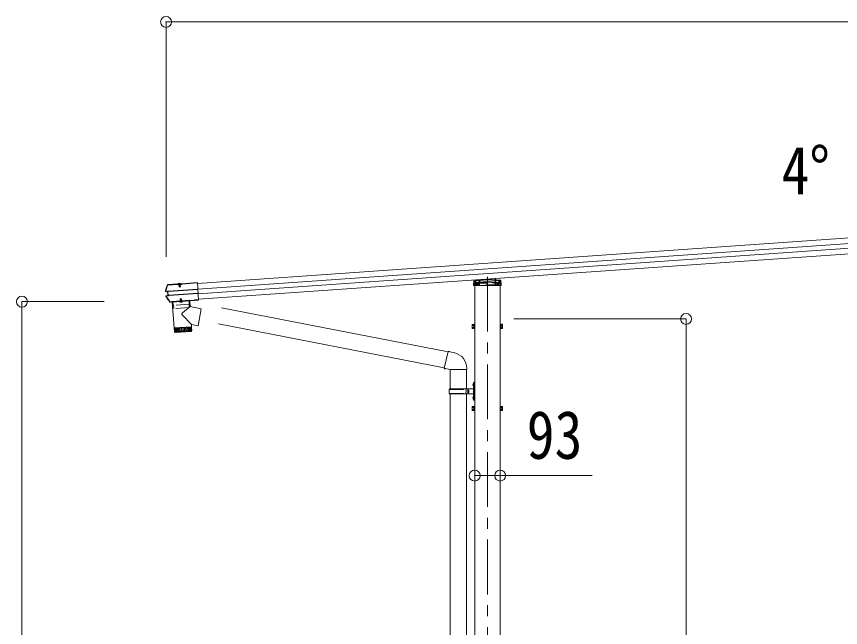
# Model space of a CAD drawing. Units: millimetres at full size, sheet at 1:40; details may follow other scales. Extents: x -11243 to 11243, y -7760 to 7760.
# Drawn here: x 929 to 3940, y -2517 to -284 of the extents above; entities that cross this region are included whole.
import ezdxf
from ezdxf.enums import TextEntityAlignment as Align

# ---------------------------------------------------------------- set-up
doc = ezdxf.new("R2010")
doc.units = ezdxf.units.MM
doc.header["$LTSCALE"] = 40
doc.header["$PDMODE"] = 32
doc.header["$PDSIZE"] = 40
doc.linetypes.add('CHAIN1', pattern=[8, 5, -1, 1, -1])
doc.linetypes.add('DASHED1', pattern=[1.8, 1.2, -0.6])
for name, color, linetype, lineweight in [('0-1_本体', 5, 'CHAIN1', 9), ('0-3_ELV2', 4, 'Continuous', 9), ('0-6_OTH_LINE', 6, 'Continuous', 9), ('0-7_SHAPE', 4, 'Continuous', 9), ('0-9_OUTLINE', 7, 'Continuous', 9)]:
    doc.layers.add(name, color=color, linetype=linetype, lineweight=lineweight)
doc.styles.add('ＭＳ ゴシック', font='')
doc.styles.get('ＭＳ ゴシック').set_extended_font_data('MS Gothic')

msp = doc.modelspace()

# ---------------------------------------------------------------- linework, layer by layer
at = {"layer": '0-1_本体'}
msp.add_line((2649.74, -1235.74), (2649.74, -4235.03), dxfattribs=at)
at = {"layer": '0-3_ELV2'}
for p, q in [((6801.43, -895.28), (1590.35, -1259.67)), ((6802.85, -915.59), (1591.77, -1279.98)), ((6804.06, -932.83), (1592.97, -1297.22)), ((6805.48, -953.14), (1594.39, -1317.53)), ((1481.99, -1264.06), (1481.8, -1264.2)), ((1481.8, -1264.2), (1481.9, -1265.67)), ((1482.22, -1264.03), (1481.99, -1264.06)), ((1482.09, -1265.55), (1481.99, -1264.06)), ((1482.09, -1265.55), (1517.7, -1263.06)), ((1482.22, -1264.03), (1517.6, -1261.56)), ((1516.42, -1263.27), (1516.55, -1265.23)), ((1533.51, -1264.05), (1516.55, -1265.23)), ((1517.7, -1263.06), (1517.6, -1261.56)), ((1517.85, -1262.36), (1517.6, -1261.56)), ((1517.77, -1263.65), (1517.74, -1263.18)), ((1532.08, -1262.65), (1517.77, -1263.65)), ((1531.83, -1261.51), (1517.87, -1262.49)), ((1517.87, -1262.49), (1517.95, -1263.63)), ((1519, -1262.41), (1518.98, -1262.21)), ((1530.26, -1262.17), (1519.58, -1262.92)), ((1521.94, -1263.35), (1522.04, -1264.85)), ((1522.52, -1264.11), (1522.66, -1263.6)), ((1522.52, -1264.11), (1527.51, -1263.76)), ((1522.52, -1264.11), (1523.01, -1271)), ((1522.96, -1264.08), (1522.86, -1263.59)), ((1522.96, -1264.08), (1523.5, -1271.88)), ((1527.08, -1263.79), (1527.11, -1263.29)), ((1527.08, -1263.79), (1527.63, -1271.6)), ((1527.51, -1263.76), (1527.31, -1263.28)), ((1527.51, -1263.76), (1527.99, -1270.65)), ((1528.03, -1264.43), (1527.92, -1262.94)), ((1529.57, -1263.12), (1529.51, -1262.22)), ((1530.77, -1261.59), (1530.76, -1261.39)), ((1531.96, -1260.56), (1531.83, -1261.38)), ((1531.83, -1261.51), (1531.91, -1262.66)), ((1531.96, -1260.56), (1590.12, -1256.49)), ((1532.07, -1262.06), (1531.96, -1260.56)), ((1532.05, -1262.18), (1532.07, -1262.06)), ((1533.37, -1262.09), (1532.05, -1262.18)), ((1532.05, -1262.18), (1532.08, -1262.65)), ((1532.07, -1262.06), (1590.23, -1257.99)), ((1533.37, -1262.09), (1533.51, -1264.05)), ((1590.12, -1256.49), (1594.63, -1320.93)), ((2600.8, -1256.39), (2649.74, -1252.96)), ((2601.33, -1247.88), (2649.74, -1244.49)), ((2649.74, -1244.49), (2698.16, -1247.88)), ((2649.74, -1244.49), (2649.74, -1245.44)), ((2649.74, -1252.96), (2698.68, -1256.39)), ((2649.74, -1252.96), (2649.74, -1253.91)), ((2679.56, -1241.96), (2679.84, -1246.6)), ((2699.09, -1248.82), (2700.19, -1266.89)), ((1480.86, -1289.44), (1476.11, -1288.87)), ((1482.27, -1288.1), (1476.29, -1287.38)), ((1481.78, -1289.38), (1480.86, -1289.44)), ((1481.9, -1265.67), (1482.02, -1265.59)), ((1482.02, -1265.59), (1482.09, -1265.55)), ((1483.18, -1288.04), (1482.27, -1288.1)), ((1483.41, -1304.43), (1482.27, -1288.1)), ((1482.49, -1289.44), (1483.02, -1289.4)), ((1483.79, -1288.05), (1483.56, -1288.07)), ((1591.8, -1280.44), (1484.67, -1287.94)), ((1484.76, -1289.17), (1591.88, -1281.68)), ((1523.01, -1271), (1527.99, -1270.65)), ((1527.31, -1272.4), (1527.99, -1270.65)), ((2603.24, -4739.17), (2603.24, -1266.89)), ((2696.24, -4739.17), (2696.24, -1266.89)), ((1477.62, -1306), (1483.41, -1304.43)), ((1482.75, -1303.24), (1481.82, -1303.31)), ((1484.32, -1304.37), (1483.41, -1304.43)), ((1483.96, -1303.05), (1483.43, -1303.08)), ((1484.67, -1304.29), (1484.9, -1304.27)), ((1485.73, -1303.04), (1592.85, -1295.54)), ((1485.82, -1304.27), (1592.94, -1296.78)), ((1497.96, -1326.19), (1579.36, -1320.49)), ((1498.06, -1327.68), (1579.47, -1321.99)), ((1498.4, -1327.65), (1562.24, -1323.19)), ((1527.93, -1315.56), (1527.25, -1317.32)), ((1532.24, -1316.97), (1527.25, -1317.32)), ((1527.58, -1322.12), (1527.25, -1317.32)), ((1528.01, -1321.99), (1527.62, -1316.37)), ((1531.32, -1315.33), (1527.93, -1315.56)), ((1532.24, -1316.97), (1531.32, -1315.33)), ((1532.13, -1321.7), (1531.74, -1316.08)), ((1532.57, -1321.77), (1532.24, -1316.97)), ((1579.36, -1320.49), (1579.47, -1321.99)), ((1579.64, -1321.61), (1579.47, -1321.99)), ((1579.54, -1320.11), (1579.64, -1321.61)), ((1585.63, -1321.19), (1579.64, -1321.61)), ((1585.52, -1319.69), (1585.63, -1321.19)), ((1585.85, -1321.55), (1585.63, -1321.19)), ((1585.75, -1320.05), (1594.52, -1319.43)), ((1585.75, -1320.05), (1585.85, -1321.55)), ((1585.85, -1321.55), (1594.63, -1320.93)), ((1587.04, -1319.96), (1587.15, -1321.46)), ((1587.12, -1321.06), (1594.6, -1320.54)), ((1490.85, -1326.68), (1491.58, -1326.63)), ((1491.23, -1328.16), (1491.68, -1328.13)), ((1491.58, -1326.63), (1491.68, -1328.13)), ((1497.84, -1327.33), (1491.85, -1327.75)), ((1497.73, -1325.83), (1497.84, -1327.33)), ((1497.84, -1326.79), (1497.84, -1326.79)), ((1498.06, -1327.68), (1497.84, -1327.33)), ((1497.96, -1326.19), (1498.06, -1327.68)), ((1524.45, -1326.08), (1524.43, -1325.83)), ((1536.22, -1325.26), (1524.45, -1326.08)), ((1536.22, -1325.26), (1536.21, -1325.01)), ((2594.54, -1410.17), (2595.12, -1409.16)), ((2594.54, -1410.17), (2594.54, -1423.17)), ((2600.04, -1409.16), (2595.12, -1409.16)), ((2600.04, -1412.91), (2595.12, -1412.91)), ((2600.04, -1408.96), (2600.04, -1423.97)), ((2601.64, -1409.42), (2600.04, -1409.42)), ((2697.84, -1409.42), (2699.44, -1409.42)), ((2699.44, -1408.96), (2699.44, -1423.97)), ((2699.44, -1408.96), (2704.36, -1408.96)), ((2699.44, -1412.71), (2704.36, -1412.71)), ((2704.94, -1409.97), (2704.36, -1408.96)), ((2704.94, -1409.97), (2704.94, -1422.97)), ((2594.54, -1423.17), (2595.12, -1424.17)), ((2600.04, -1420.42), (2595.12, -1420.42)), ((2600.04, -1424.17), (2595.12, -1424.17)), ((2600.03, -1416.97), (2601.64, -1416.97)), ((2600.04, -1415.97), (2601.64, -1415.97)), ((2600.04, -1423.52), (2601.64, -1423.52)), ((2699.44, -1415.97), (2697.84, -1415.97)), ((2699.45, -1416.97), (2697.84, -1416.97)), ((2699.44, -1423.52), (2697.84, -1423.52)), ((2699.44, -1420.22), (2704.36, -1420.22)), ((2699.44, -1423.97), (2704.36, -1423.97)), ((2704.94, -1422.97), (2704.36, -1423.97)), ((2594.54, -1710.17), (2595.12, -1709.16)), ((2594.54, -1710.17), (2594.54, -1723.17)), ((2600.04, -1709.16), (2595.12, -1709.16)), ((2600.04, -1712.91), (2595.12, -1712.91)), ((2600.04, -1708.96), (2600.04, -1723.97)), ((2601.64, -1709.42), (2600.04, -1709.42)), ((2600.04, -1715.97), (2601.64, -1715.97)), ((2697.84, -1709.42), (2699.44, -1709.42)), ((2699.44, -1715.97), (2697.84, -1715.97)), ((2699.44, -1708.96), (2699.44, -1723.97)), ((2699.44, -1708.96), (2704.36, -1708.96)), ((2699.44, -1712.71), (2704.36, -1712.71)), ((2704.94, -1709.97), (2704.36, -1708.96)), ((2704.94, -1709.97), (2704.94, -1722.97)), ((2594.54, -1723.17), (2595.12, -1724.17)), ((2600.04, -1720.42), (2595.12, -1720.42)), ((2600.04, -1724.17), (2595.12, -1724.17)), ((2600.03, -1716.97), (2601.64, -1716.97)), ((2600.04, -1723.52), (2601.64, -1723.52)), ((2699.45, -1716.97), (2697.84, -1716.97)), ((2699.44, -1723.52), (2697.84, -1723.52)), ((2699.44, -1720.22), (2704.36, -1720.22)), ((2699.44, -1723.97), (2704.36, -1723.97)), ((2704.94, -1722.97), (2704.36, -1723.97))]:
    msp.add_line(p, q, dxfattribs=at)
at = {"layer": '0-3_ELV2', "linetype": 'DASHED1'}
for p, q in [((1520.2, -1262.3), (1520.13, -1262.55)), ((1520.26, -1261.77), (1529.43, -1261.12)), ((1520.33, -1262.86), (1520.26, -1261.77)), ((1522.32, -1259.39), (1523.72, -1261.76)), ((1522.66, -1263.6), (1522.76, -1263.21)), ((1522.76, -1263.21), (1522.68, -1262.1)), ((1522.84, -1263.59), (1522.7, -1261.6)), ((1522.86, -1263.59), (1522.75, -1263)), ((1524.9, -1262.29), (1523.72, -1261.76)), ((1524.9, -1262.29), (1526, -1261.6)), ((1527.06, -1259.06), (1526, -1261.6)), ((1527.13, -1263.29), (1526.99, -1261.3)), ((1527.15, -1262.9), (1527.07, -1261.79)), ((1527.11, -1263.29), (1527.14, -1262.69)), ((1527.31, -1263.28), (1527.15, -1262.9)), ((1529.51, -1262.22), (1529.43, -1261.12)), ((1529.56, -1261.64), (1529.67, -1261.88)), ((2600.87, -1256.39), (2698.61, -1256.39)), ((2603.35, -1249.74), (2602.3, -1266.89)), ((2602.77, -1259.19), (2607.74, -1259.19)), ((2602.82, -1258.39), (2696.67, -1258.39)), ((2649.74, -1254.97), (2602.83, -1258.25)), ((2649.74, -1246.5), (2603.35, -1249.74)), ((2606.54, -1249.52), (2606.54, -1263.16)), ((2606.54, -1263.16), (2607.54, -1264.89)), ((2607.74, -1249.44), (2607.74, -1264.89)), ((2609.24, -1257.8), (2609.24, -1264.89)), ((2612.34, -1258.39), (2612.34, -1264.89)), ((2612.47, -1258.39), (2612.47, -1264.89)), ((2612.74, -1257.56), (2612.74, -1264.89)), ((2612.74, -1263.16), (2615.74, -1263.16)), ((2615.74, -1257.35), (2615.74, -1264.89)), ((2618.98, -1257.33), (2619.67, -1246.15)), ((2621.68, -1246.01), (2620.4, -1266.89)), ((2623.74, -1256.39), (2623.74, -1258.39)), ((2628.24, -1259.19), (2628.24, -1256.47)), ((2629.74, -1259.19), (2628.24, -1259.19)), ((2629.74, -1256.37), (2629.74, -1259.19)), ((2696.14, -1249.74), (2649.74, -1246.5)), ((2696.66, -1258.25), (2649.74, -1254.97)), ((2669.74, -1259.19), (2669.74, -1256.37)), ((2669.74, -1259.19), (2671.24, -1259.19)), ((2671.24, -1256.47), (2671.24, -1259.19)), ((2675.74, -1258.39), (2675.74, -1256.39)), ((2677.56, -1242.1), (2679.08, -1266.89)), ((2679.84, -1246.6), (2680.5, -1257.33)), ((2683.74, -1257.35), (2683.74, -1264.89)), ((2683.74, -1263.16), (2686.74, -1263.16)), ((2686.74, -1257.56), (2686.74, -1264.89)), ((2687.01, -1258.39), (2687.01, -1264.89)), ((2687.14, -1258.39), (2687.14, -1264.89)), ((2690.24, -1257.8), (2690.24, -1264.89)), ((2691.74, -1249.44), (2691.74, -1264.89)), ((2691.74, -1259.19), (2696.71, -1259.19)), ((2691.94, -1264.89), (2692.94, -1263.16)), ((2692.94, -1249.52), (2692.94, -1263.16)), ((2697.19, -1266.89), (2696.14, -1249.74)), ((2691.94, -1264.89), (2607.54, -1264.89)), ((1530.27, -1324.68), (1529.17, -1325.37)), ((1530.27, -1324.68), (1531.45, -1325.21)), ((1528.01, -1328.17), (1529.17, -1325.37)), ((1532.99, -1327.82), (1531.45, -1325.21))]:
    msp.add_line(p, q, dxfattribs=at)
at = {"layer": '0-3_ELV2'}
for points in [[(1517.7, -1263.06), (1517.74, -1263.18), (1516.42, -1263.27)], [(1529.57, -1263.12), (1520.4, -1263.76), (1520.33, -1262.86)], [(2700.19, -1266.89), (2599.29, -1266.89), (2600.4, -1248.82)], [(1475.19, -1285.74), (1478.01, -1276.08), (1481.02, -1266.47)], [(1477.23, -1304.55), (1481.82, -1303.31), (1480.86, -1289.44)], [(1523.01, -1271), (1523.92, -1272.64), (1527.31, -1272.4)], [(1489.81, -1326.2), (1483.25, -1317.17), (1476.89, -1307.99)], [(1562.67, -1322.16), (1562.6, -1321.16), (1497.76, -1325.69), (1497.83, -1326.69)], [(1585.75, -1320.05), (1585.52, -1319.69), (1579.54, -1320.11), (1579.36, -1320.49)], [(1497.96, -1326.19), (1497.73, -1325.83), (1491.75, -1326.25), (1491.58, -1326.63)], [(1491.75, -1326.25), (1491.85, -1327.75), (1491.68, -1328.13)], [(2603.24, -1407.97), (2601.64, -1407.97), (2601.64, -1424.97), (2603.24, -1424.97)], [(2696.24, -1407.97), (2697.84, -1407.97), (2697.84, -1424.97), (2696.24, -1424.97)], [(2603.24, -1707.97), (2601.64, -1707.97), (2601.64, -1724.97), (2603.24, -1724.97)], [(2696.24, -1707.97), (2697.84, -1707.97), (2697.84, -1724.97), (2696.24, -1724.97)]]:
    msp.add_lwpolyline(points, dxfattribs=at)
for centre, radius, start, end in [((1482.53, -1267.3), 3.19, 103.22631, 162.05142), ((1519.53, -1262.17), 0.55, 142.43917, 184), ((1519.54, -1262.37), 0.545, 184, 274), ((1525.2, -1266.53), 7.7, 45.56083, 142.43917), ((1530.22, -1261.62), 0.545, 274, 4), ((1530.21, -1261.43), 0.55, 4, 45.56083), ((2600.87, -1257.38), 1, 94, 176.5), ((2601.39, -1248.88), 1, 94, 176.5), ((2698.09, -1248.88), 1, 3.5, 86), ((2698.61, -1257.38), 1, 3.5, 86), ((1476.44, -1286.09), 2.8, 164.31277, 263.16971), ((1957.04, -1421.07), 502, 162.04537, 164.31277), ((1476.44, -1286.09), 1.3, 164.24366, 263.03582), ((1482.16, -1266.84), 1.2, 102.71221, 162.01357), ((1477.96, -1307.26), 2.8, 105.16971, 214.06629), ((1891.49, -1027.63), 502, 214.06629, 216.59248), ((1477.97, -1307.26), 1.3, 105.30295, 214.13631), ((1561.67, -1322.23), 1, 274, 4), ((1491, -1324.98), 3.19, 216.58984, 274.01289), ((1490.77, -1325.49), 1.2, 216.62025, 274.01295), ((1498.83, -1326.62), 1, 184, 274), ((1529.99, -1320.73), 7.7, 223.98312, 324.01688), ((2597.86, -1411.04), 3.32, 145.61575, 214.38425), ((2606.96, -1416.67), 12.42, 162.41205, 197.58795), ((2701.62, -1410.84), 3.32, 325.61575, 34.38425), ((2692.52, -1416.47), 12.42, 342.41205, 17.58795), ((2597.86, -1422.3), 3.32, 145.61575, 214.38425), ((2701.62, -1422.1), 3.32, 325.61575, 34.38425), ((2597.86, -1711.04), 3.32, 145.61575, 214.38425), ((2606.96, -1716.67), 12.42, 162.41205, 197.58795), ((2701.62, -1710.84), 3.32, 325.61575, 34.38425), ((2692.52, -1716.47), 12.42, 342.41205, 17.58795), ((2597.86, -1722.3), 3.32, 145.61575, 214.38425), ((2701.62, -1722.1), 3.32, 325.61575, 34.38425)]:
    msp.add_arc(centre, radius, start, end, dxfattribs=at)
at = {"layer": '0-3_ELV2', "linetype": 'DASHED1'}
for centre, radius, start, end in [((1519.65, -1262.41), 0.5, 274, 344), ((1520.97, -1262.52), 0.8, 94, 164), ((1522.19, -1262.13), 0.5, 4, 94), ((1527.57, -1261.76), 0.5, 94, 184), ((1528.83, -1261.97), 0.8, 24, 94), ((1530.12, -1261.68), 0.5, 204, 274), ((2600.87, -1257.39), 1, 90, 176.5), ((2698.61, -1257.39), 1, 3.5, 90)]:
    msp.add_arc(centre, radius, start, end, dxfattribs=at)
at = {"layer": '0-3_ELV2'}
for centre, major_axis, ratio, start_param, end_param in [((1518.07, -1265.54), (-0.22, 3.19), 0.014286, 5.9883828, 6.2220988), ((1532.06, -1264.57), (-0.22, 3.19), 0.014286, 0.0610865, 0.2948025), ((1484.8, -1289.74), (3.03, -0.36), 0.014525, 2.4375911, 3.0658321), ((1484.8, -1289.75), (2.99, 0.21), 0.19438, 1.5707963, 2.1939282), ((1484.69, -1288.22), (1.52, -0.18), 0.014525, 2.4126357, 3.0658321), ((1484.69, -1288.23), (1.5, 0.1), 0.19438, 1.5707963, 2.2034964), ((1485.69, -1302.44), (2.95, 0.8), 0.014957, 3.2171785, 3.8372566), ((1485.69, -1302.45), (2.99, 0.21), 0.19438, 4.0848352, 4.712389), ((1485.79, -1303.97), (1.48, 0.4), 0.014957, 3.2171785, 3.8435615), ((1485.8, -1303.98), (1.5, 0.1), 0.19438, 4.0561004, 4.712389)]:
    msp.add_ellipse(centre, major_axis=major_axis, ratio=ratio, start_param=start_param, end_param=end_param, dxfattribs=at)
at = {"layer": '0-6_OTH_LINE'}
for p, q in [((1475.64, -304.08), (1475.64, -1162.98)), ((6885.64, -304.08), (1475.64, -304.08)), ((949.11, -4189.17), (949.11, -1326.17)), ((949.11, -1326.17), (1249.11, -1326.17)), ((3375.74, -1389.17), (2746.24, -1389.17)), ((3375.74, -4189.17), (3375.74, -1389.17)), ((2603.24, -1961.86), (2696.24, -1961.86)), ((2696.24, -1961.86), (3032.39, -1961.86))]:
    msp.add_line(p, q, dxfattribs=at)
for p in [(1475.64, -304.08), (949.11, -1326.17), (3375.74, -1389.17), (2603.24, -1961.86), (2696.24, -1961.86)]:
    msp.add_point(p, dxfattribs=at)
at = {"layer": '0-9_OUTLINE', "linetype": 'DASHED1'}
for p, q in [((1560.1, -1323.34), (1560.57, -1334.85)), ((1500.54, -1327.5), (1501.68, -1338.97)), ((1560.1, -1335.37), (1502.21, -1339.42)), ((1503.69, -1350.86), (1502.41, -1339.4)), ((1559.63, -1347.43), (1504.23, -1351.3)), ((1560.1, -1346.92), (1559.77, -1335.39))]:
    msp.add_line(p, q, dxfattribs=at)
at = {"layer": '0-9_OUTLINE'}
for p, q in [((1562.18, -1323.19), (1563.63, -1344)), ((1498.33, -1327.66), (1504.96, -1422.43)), ((1563.63, -1344), (1535.33, -1367.46)), ((1604.39, -1351.92), (1563.63, -1344)), ((1604.39, -1351.92), (1592.33, -1413.96)), ((2505.82, -1509.49), (1678.13, -1348.6)), ((1568.2, -1409.27), (1534.92, -1374.78)), ((1568.2, -1409.27), (1568.8, -1417.96)), ((1568.2, -1409.27), (1592.33, -1413.96)), ((2492.22, -1567.96), (1666.68, -1407.5)), ((1504.96, -1422.43), (1568.8, -1417.96)), ((1568.87, -1418.96), (1505.03, -1423.42)), ((1505.03, -1423.42), (1506.17, -1436.43)), ((1506.75, -1437.95), (1505.73, -1423.38)), ((1506.16, -1436.38), (1569.55, -1431.94)), ((1506.95, -1423.29), (1508, -1438.25)), ((1509.81, -1438.13), (1508.77, -1423.16)), ((1566.77, -1435.15), (1509.37, -1439.16)), ((1509.45, -1422.11), (1509.54, -1423.11)), ((1511.13, -1423), (1512.17, -1437.96)), ((1515.03, -1437.76), (1513.99, -1422.8)), ((1518.34, -1437.53), (1517.3, -1422.57)), ((1520.99, -1422.31), (1522.04, -1437.27)), ((1524.99, -1422.03), (1526.04, -1436.99)), ((1529.23, -1421.73), (1530.27, -1436.7)), ((1533.61, -1421.42), (1534.66, -1436.39)), ((1538.07, -1421.11), (1539.11, -1436.08)), ((1542.49, -1420.8), (1543.54, -1435.77)), ((1546.82, -1420.5), (1547.86, -1435.47)), ((1550.94, -1420.21), (1551.99, -1435.18)), ((1554.8, -1419.94), (1555.85, -1434.91)), ((1558.31, -1419.7), (1559.36, -1434.66)), ((1561.4, -1419.48), (1562.45, -1434.45)), ((1564.02, -1419.3), (1565.07, -1434.26)), ((1564.31, -1418.28), (1564.37, -1419.27)), ((1566.11, -1419.15), (1567.16, -1434.12)), ((1567.64, -1419.05), (1568.68, -1434.01)), ((1569.56, -1432), (1568.87, -1418.96)), ((2506.18, -1507.93), (2491.82, -1569.68)), ((2506.18, -1507.93), (2530.49, -1513.73)), ((2491.82, -1569.68), (2511.9, -1574.22)), ((2491.82, -1569.68), (2495.82, -1572.35)), ((2496.69, -1570.78), (2495.82, -1572.35)), ((2511.9, -1574.22), (2574.63, -1574.22)), ((2513.26, -1574.22), (2513.26, -1645.22)), ((2573.26, -1574.22), (2573.26, -1645.22)), ((2574.63, -1570.06), (2574.63, -1574.22)), ((2599.24, -1622.22), (2602.24, -1620.72)), ((2599.24, -1622.22), (2599.24, -1686.22)), ((2602.24, -1620.72), (2602.24, -1687.72)), ((2602.24, -1620.72), (2603.24, -1620.72)), ((2510.27, -1647.22), (2560.6, -1647.22)), ((2511.27, -1645.22), (2597.27, -1645.22)), ((2511.27, -1645.22), (2511.27, -1647.22)), ((2570.27, -1645.22), (2570.27, -1649.72)), ((2570.27, -1649.72), (2572.27, -1649.72)), ((2572.27, -1649.72), (2572.27, -1658.72)), ((2578.24, -1645.22), (2578.24, -1663.22)), ((2578.24, -1649.72), (2581.24, -1649.72)), ((2581.24, -1649.72), (2581.24, -1658.72)), ((2596.94, -1628.07), (2598.98, -1629.07)), ((2598.21, -1626.07), (2598.84, -1626.07)), ((2598.21, -1626.07), (2598.21, -1634.37)), ((2598.21, -1634.37), (2598.84, -1634.37)), ((2598.84, -1626.07), (2599.24, -1626.47)), ((2598.98, -1629.07), (2599.6, -1630.22)), ((2510.27, -1661.22), (2560.6, -1661.22)), ((2511.27, -1663.22), (2511.27, -1661.22)), ((2511.27, -1663.22), (2597.27, -1663.22)), ((2513.25, -1663.22), (2513.25, -2805.19)), ((2570.27, -1663.22), (2570.27, -1658.72)), ((2570.27, -1658.72), (2572.27, -1658.72)), ((2573.25, -1663.22), (2573.25, -2805.19)), ((2578.24, -1658.72), (2581.24, -1658.72)), ((2596.94, -1676.07), (2598.98, -1677.07)), ((2598.21, -1674.07), (2598.84, -1674.07)), ((2598.21, -1674.07), (2598.21, -1682.37)), ((2598.21, -1682.37), (2598.84, -1682.37)), ((2598.84, -1674.07), (2598.84, -1682.37)), ((2598.84, -1674.07), (2599.24, -1674.47)), ((2598.84, -1682.37), (2599.24, -1681.97)), ((2598.98, -1677.07), (2599.6, -1678.22)), ((2599.24, -1686.22), (2602.24, -1687.72)), ((2602.24, -1687.72), (2603.24, -1687.72))]:
    msp.add_line(p, q, dxfattribs=at)
for points in [[(2506.18, -1507.93), (2510.9, -1507.48), (2511.04, -1509.09)], [(2596.94, -1632.37), (2598.98, -1631.37), (2599.6, -1630.22)], [(2598.84, -1626.07), (2598.84, -1634.37), (2599.24, -1633.97)], [(2596.94, -1680.37), (2598.98, -1679.37), (2599.6, -1678.22)]]:
    msp.add_lwpolyline(points, dxfattribs=at)
at = {"layer": '0-9_OUTLINE', "linetype": 'DASHED1'}
for centre, start, end in [((1502.18, -1338.92), 185.67065, 274), ((1504.19, -1350.81), 186.38594, 274), ((1559.6, -1346.93), 274, 1.61406), ((1560.07, -1334.87), 274, 2.32935)]:
    msp.add_arc(centre, 0.5, start, end, dxfattribs=at)
at = {"layer": '0-9_OUTLINE'}
for centre, radius, start, end in [((1538.52, -1371.31), 5, 129.65551, 223.97399), ((1509.16, -1436.17), 3, 185, 274.04832), ((1566.56, -1432.15), 3, 274, 3), ((2516.63, -1570.06), 58, 0, 76.56538), ((2559.02, -1654.22), 49.25, 171.82876, 180.00002), ((2559.02, -1654.22), 49.25, 180.00002, 188.17127), ((2560.6, -1645.22), 2, 270, 359.99998), ((2602.54, -1630.22), 6, 136.21765, 223.78235), ((2597.24, -1643.22), 2, 270, 359.99998), ((2560.6, -1663.22), 2, 0.00005, 90.00004), ((2602.54, -1678.22), 6, 136.21765, 223.78235), ((2597.24, -1665.22), 2, 0.00005, 90.00004)]:
    msp.add_arc(centre, radius, start, end, dxfattribs=at)

# ---------------------------------------------------------------- texts
at = {"layer": '0-6_OTH_LINE', "color": 7, "style": 'ＭＳ ゴシック', "width": 0.85}
msp.add_text('93', height=176, dxfattribs=at).set_placement((2793.26, -1953.39), align=Align.BOTTOM_LEFT)
at = {"layer": '0-7_SHAPE', "color": 7, "style": 'ＭＳ ゴシック', "width": 0.85}
msp.add_text('4°', height=176, dxfattribs=at).set_placement((3724.2, -986.92), align=Align.BOTTOM_LEFT)

doc.saveas('drawing.dxf')
